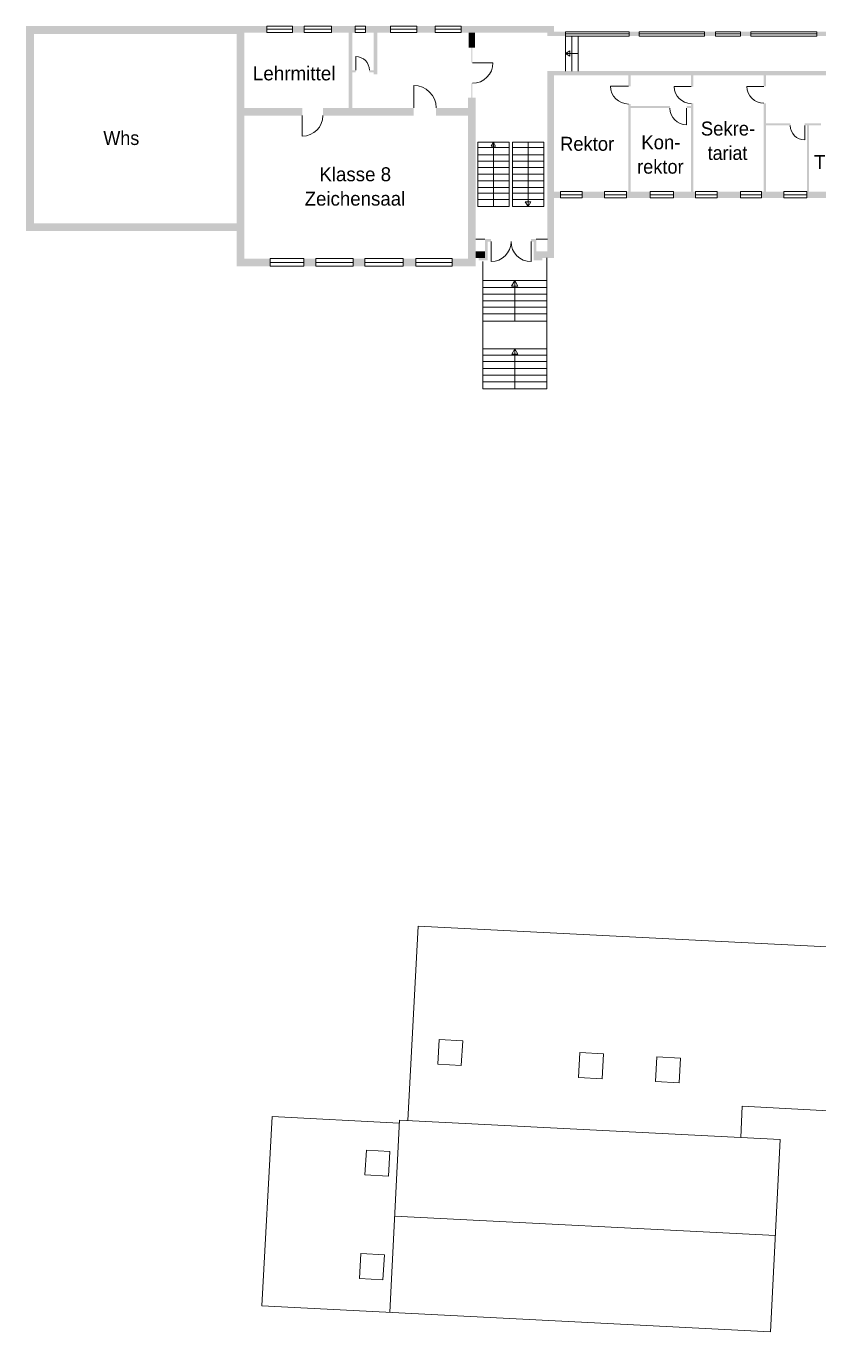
# Model space of a CAD drawing. Header units: inches. Extents: x 29780 to 125698, y 11495 to 84865.
# Drawn here: x 29780 to 66719, y 11495 to 72335 of the extents above; entities that cross this region are included whole.
import ezdxf

# ---------------------------------------------------------------- set-up
doc = ezdxf.new("R2010")
doc.units = ezdxf.units.IN
doc.header["$LTSCALE"] = 325
doc.header["$MEASUREMENT"] = 0
doc.linetypes.add('Standardmuster', pattern=[0])
doc.linetypes.add('Volllinie', pattern=[0])
doc.layers.add('Grundebene', color=7, linetype='Continuous')
doc.styles.add('ARIAL', font='arial.ttf', dxfattribs={"height": 0.2})

# ---------------------------------------------------------------- blocks, each defined once
blk = doc.blocks.new('win-53B')
at = {"layer": 'Grundebene', "color": 18, "linetype": 'Standardmuster', "lineweight": 13, "true_color": 0x000000}
for p, q in [((40995, 72335), (40995, 72035)), ((40995, 72335), (42187, 72335)), ((40995, 72185), (42187, 72185)), ((40995, 72035), (42187, 72035)), ((42187, 72035), (42187, 72335))]:
    blk.add_line(p, q, dxfattribs=at)
blk = doc.blocks.new('win-546')
at = {"layer": 'Grundebene', "color": 18, "linetype": 'Standardmuster', "lineweight": 13, "true_color": 0x000000}
for p, q in [((42732, 72335), (42732, 72035)), ((42732, 72335), (44008, 72335)), ((42732, 72185), (44008, 72185)), ((42732, 72035), (44008, 72035)), ((44008, 72035), (44008, 72335))]:
    blk.add_line(p, q, dxfattribs=at)
blk = doc.blocks.new('win-551')
at = {"layer": 'Grundebene', "color": 18, "linetype": 'Standardmuster', "lineweight": 13, "true_color": 0x000000}
for p, q in [((45106, 72335), (45106, 72035)), ((45106, 72335), (45600, 72335)), ((45106, 72185), (45600, 72185)), ((45106, 72035), (45600, 72035)), ((45600, 72035), (45600, 72335))]:
    blk.add_line(p, q, dxfattribs=at)
blk = doc.blocks.new('win-55C')
at = {"layer": 'Grundebene', "color": 18, "linetype": 'Standardmuster', "lineweight": 13, "true_color": 0x000000}
for p, q in [((46757, 72335), (46757, 72035)), ((46757, 72335), (47987, 72335)), ((46757, 72185), (47987, 72185)), ((46757, 72035), (47987, 72035)), ((47987, 72035), (47987, 72335))]:
    blk.add_line(p, q, dxfattribs=at)
blk = doc.blocks.new('win-567')
at = {"layer": 'Grundebene', "color": 18, "linetype": 'Standardmuster', "lineweight": 13, "true_color": 0x000000}
for p, q in [((48841, 72335), (48841, 72035)), ((48841, 72335), (50051, 72335)), ((48841, 72185), (50051, 72185)), ((48841, 72035), (50051, 72035)), ((50051, 72035), (50051, 72335))]:
    blk.add_line(p, q, dxfattribs=at)
blk = doc.blocks.new('win-572')
at = {"layer": 'Grundebene', "color": 18, "linetype": 'Standardmuster', "lineweight": 13, "true_color": 0x000000}
for p, q in [((41148, 61505), (41148, 61145)), ((41148, 61505), (42725, 61505)), ((42725, 61145), (42725, 61505)), ((41148, 61325), (42725, 61325)), ((41148, 61145), (42725, 61145))]:
    blk.add_line(p, q, dxfattribs=at)
blk = doc.blocks.new('win-57D')
at = {"layer": 'Grundebene', "color": 18, "linetype": 'Standardmuster', "lineweight": 13, "true_color": 0x000000}
for p, q in [((43278, 61505), (43278, 61145)), ((43278, 61505), (45014, 61505)), ((45014, 61145), (45014, 61505)), ((43278, 61325), (45014, 61325)), ((43278, 61145), (45014, 61145))]:
    blk.add_line(p, q, dxfattribs=at)
blk = doc.blocks.new('win-588')
at = {"layer": 'Grundebene', "color": 18, "linetype": 'Standardmuster', "lineweight": 13, "true_color": 0x000000}
for p, q in [((45568, 61505), (45568, 61145)), ((45568, 61505), (47342, 61505)), ((47342, 61145), (47342, 61505)), ((45568, 61325), (47342, 61325)), ((45568, 61145), (47342, 61145))]:
    blk.add_line(p, q, dxfattribs=at)
blk = doc.blocks.new('win-593')
at = {"layer": 'Grundebene', "color": 18, "linetype": 'Standardmuster', "lineweight": 13, "true_color": 0x000000}
for p, q in [((47942, 61505), (47942, 61145)), ((47942, 61505), (49631, 61505)), ((49631, 61145), (49631, 61505)), ((47942, 61325), (49631, 61325)), ((47942, 61145), (49631, 61145))]:
    blk.add_line(p, q, dxfattribs=at)
blk = doc.blocks.new('win-59E')
at = {"layer": 'Grundebene', "color": 18, "linetype": 'Standardmuster', "lineweight": 13, "true_color": 0x000000}
for p, q in [((54687, 64627), (54687, 64327)), ((54687, 64627), (55688, 64627)), ((55688, 64327), (55688, 64627)), ((54687, 64477), (55688, 64477)), ((54687, 64327), (55688, 64327))]:
    blk.add_line(p, q, dxfattribs=at)
blk = doc.blocks.new('win-5A9')
at = {"layer": 'Grundebene', "color": 18, "linetype": 'Standardmuster', "lineweight": 13, "true_color": 0x000000}
for p, q in [((56733, 64627), (56733, 64327)), ((56733, 64627), (57759, 64627)), ((57759, 64327), (57759, 64627)), ((56733, 64477), (57759, 64477)), ((56733, 64327), (57759, 64327))]:
    blk.add_line(p, q, dxfattribs=at)
blk = doc.blocks.new('win-5B4')
at = {"layer": 'Grundebene', "color": 18, "linetype": 'Standardmuster', "lineweight": 13, "true_color": 0x000000}
for p, q in [((58859, 64627), (58859, 64327)), ((58859, 64627), (59942, 64627)), ((59942, 64327), (59942, 64627)), ((58859, 64477), (59942, 64477)), ((58859, 64327), (59942, 64327))]:
    blk.add_line(p, q, dxfattribs=at)
blk = doc.blocks.new('win-5BF')
at = {"layer": 'Grundebene', "color": 18, "linetype": 'Standardmuster', "lineweight": 13, "true_color": 0x000000}
for p, q in [((60972, 64627), (60972, 64327)), ((60972, 64627), (61973, 64627)), ((61973, 64327), (61973, 64627)), ((60972, 64477), (61973, 64477)), ((60972, 64327), (61973, 64327))]:
    blk.add_line(p, q, dxfattribs=at)
blk = doc.blocks.new('win-5CA')
at = {"layer": 'Grundebene', "color": 18, "linetype": 'Standardmuster', "lineweight": 13, "true_color": 0x000000}
for p, q in [((63062, 64627), (63062, 64327)), ((63062, 64627), (64051, 64627)), ((64051, 64327), (64051, 64627)), ((63062, 64477), (64051, 64477)), ((63062, 64327), (64051, 64327))]:
    blk.add_line(p, q, dxfattribs=at)
blk = doc.blocks.new('win-5D5')
at = {"layer": 'Grundebene', "color": 18, "linetype": 'Standardmuster', "lineweight": 13, "true_color": 0x000000}
for p, q in [((65085, 64627), (65085, 64327)), ((65085, 64627), (66157, 64627)), ((66157, 64327), (66157, 64627)), ((65085, 64477), (66157, 64477)), ((65085, 64327), (66157, 64327))]:
    blk.add_line(p, q, dxfattribs=at)
blk = doc.blocks.new('win-638')
at = {"layer": 'Grundebene', "color": 18, "linetype": 'Standardmuster', "lineweight": 13, "true_color": 0x000000}
for p, q in [((63550, 72072), (63550, 71872)), ((63550, 72072), (66620, 72072)), ((63550, 71972), (66620, 71972)), ((63550, 71872), (66620, 71872)), ((66620, 71872), (66620, 72072))]:
    blk.add_line(p, q, dxfattribs=at)
blk = doc.blocks.new('win-643')
at = {"layer": 'Grundebene', "color": 18, "linetype": 'Standardmuster', "lineweight": 13, "true_color": 0x000000}
for p, q in [((61902, 72072), (61902, 71872)), ((61902, 72072), (63060, 72072)), ((61902, 71972), (63060, 71972)), ((61902, 71872), (63060, 71872)), ((63060, 71872), (63060, 72072))]:
    blk.add_line(p, q, dxfattribs=at)
blk = doc.blocks.new('win-64E')
at = {"layer": 'Grundebene', "color": 18, "linetype": 'Standardmuster', "lineweight": 13, "true_color": 0x000000}
for p, q in [((58342, 72072), (58342, 71872)), ((58342, 72072), (61395, 72072)), ((58342, 71972), (61395, 71972)), ((58342, 71872), (61395, 71872)), ((61395, 71872), (61395, 72072))]:
    blk.add_line(p, q, dxfattribs=at)
blk = doc.blocks.new('win-659')
at = {"layer": 'Grundebene', "color": 18, "linetype": 'Standardmuster', "lineweight": 13, "true_color": 0x000000}
for p, q in [((54908, 72072), (54908, 71872)), ((54908, 72072), (57879, 72072)), ((54908, 71972), (57879, 71972)), ((54908, 71872), (57879, 71872)), ((57879, 71872), (57879, 72072))]:
    blk.add_line(p, q, dxfattribs=at)
blk = doc.blocks.new('door-664')
at = {"layer": 'Grundebene', "color": 18, "linetype": 'Standardmuster', "lineweight": 13, "true_color": 0x000000}
blk.add_line((42650, 68167), (42650, 67210), dxfattribs=at)
blk.add_arc((42650, 68167), 957, 270, 0, dxfattribs=at)
blk = doc.blocks.new('door-66C')
at = {"layer": 'Grundebene', "color": 18, "linetype": 'Standardmuster', "lineweight": 13, "true_color": 0x000000}
blk.add_line((45142, 70281), (45142, 70914), dxfattribs=at)
blk.add_arc((45142, 70281), 633, 0, 90, dxfattribs=at)
blk = doc.blocks.new('door-674')
at = {"layer": 'Grundebene', "color": 18, "linetype": 'Standardmuster', "lineweight": 13, "true_color": 0x000000}
blk.add_line((47844, 68527), (47844, 69568), dxfattribs=at)
blk.add_arc((47844, 68527), 1042, 0, 90, dxfattribs=at)
blk = doc.blocks.new('door-67C')
at = {"layer": 'Grundebene', "color": 18, "linetype": 'Standardmuster', "lineweight": 13, "true_color": 0x000000}
blk.add_line((50575, 70626), (51532, 70626), dxfattribs=at)
blk.add_arc((50575, 70626), 957, 270, 0, dxfattribs=at)
blk = doc.blocks.new('door-684')
at = {"layer": 'Grundebene', "color": 18, "linetype": 'Standardmuster', "lineweight": 13, "true_color": 0x000000}
for p, q in [((51443, 62295), (51443, 61361)), ((53311, 62295), (53311, 61361))]:
    blk.add_line(p, q, dxfattribs=at)
for centre, start, end in [((51443, 62295), 270, 0), ((53311, 62295), 180, 270)]:
    blk.add_arc(centre, 934, start, end, dxfattribs=at)
blk = doc.blocks.new('door-696')
at = {"layer": 'Grundebene', "color": 18, "linetype": 'Standardmuster', "lineweight": 13, "true_color": 0x000000}
blk.add_line((57842, 69533), (57014, 69533), dxfattribs=at)
blk.add_arc((57842, 69533), 828, 180, 270, dxfattribs=at)
blk = doc.blocks.new('door-69E')
at = {"layer": 'Grundebene', "color": 18, "linetype": 'Standardmuster', "lineweight": 13, "true_color": 0x000000}
blk.add_line((60767, 69514), (59983, 69514), dxfattribs=at)
blk.add_arc((60767, 69514), 784, 180, 270, dxfattribs=at)
blk = doc.blocks.new('door-6A6')
at = {"layer": 'Grundebene', "color": 18, "linetype": 'Standardmuster', "lineweight": 13, "true_color": 0x000000}
blk.add_line((60553, 68513), (60553, 67740), dxfattribs=at)
blk.add_arc((60553, 68513), 773, 180, 270, dxfattribs=at)
blk = doc.blocks.new('door-6AE')
at = {"layer": 'Grundebene', "color": 18, "linetype": 'Standardmuster', "lineweight": 13, "true_color": 0x000000}
blk.add_line((64152, 69526), (63367, 69526), dxfattribs=at)
blk.add_arc((64152, 69526), 785, 180, 270, dxfattribs=at)
blk = doc.blocks.new('door-6B6')
at = {"layer": 'Grundebene', "color": 18, "linetype": 'Standardmuster', "lineweight": 13, "true_color": 0x000000}
blk.add_line((66059, 67707), (66059, 67031), dxfattribs=at)
blk.add_arc((66059, 67707), 676, 180, 270, dxfattribs=at)

msp = doc.modelspace()

# ---------------------------------------------------------------- hatches: boundary and pattern name
at = {"layer": 'Grundebene', "true_color": 0x000000, "transparency": 33554687}
for points in [[(39650, 62785), (29780, 62785), (29780, 72335), (39650, 72335), (39650, 71975), (30140, 71975), (30140, 63145), (39650, 63145)], [(44982, 72035), (44982, 68527), (44812, 68527), (44812, 72035)], [(46139, 72035), (46139, 70085), (45969, 70085), (45969, 72035)], [(50700, 72035), (50700, 71325), (50400, 71325), (50400, 72035)], [(54370, 70239), (71250, 70239), (71250, 70039), (54370, 70039)], [(66158, 64627), (66158, 67707), (66258, 67707), (66258, 64627)], [(51160, 61535), (50730, 61535), (50730, 61835), (51160, 61835)]]:
    msp.add_hatch(color=18, dxfattribs=at).paths.add_polyline_path(points, flags=0)
h = msp.add_hatch(color=18, dxfattribs=at)
h.paths.add_polyline_path([(41148, 61505), (41148, 61145), (39589, 61145), (39589, 72335), (39949, 72335), (39949, 61505)], flags=0)
h.paths.add_polyline_path([(50730, 68995), (50730, 61145), (49631, 61145), (49631, 61505), (50370, 61505), (50370, 68995)], flags=0)
h.paths.add_polyline_path([(47342, 61145), (47342, 61505), (47942, 61505), (47942, 61145)], flags=0)
h.paths.add_polyline_path([(45568, 61505), (45014, 61505), (45014, 61145), (45568, 61145)], flags=0)
h.paths.add_polyline_path([(43278, 61505), (43278, 61145), (42725, 61145), (42725, 61505)], flags=0)
h = msp.add_hatch(color=18, dxfattribs=at)
h.paths.add_polyline_path([(40995, 72035), (39949, 72035), (39949, 72335), (40995, 72335)], flags=0)
h.paths.add_polyline_path([(50051, 72335), (50051, 72035), (54070, 72035), (54070, 71872), (54370, 71872), (54370, 72335)], flags=0)
h.paths.add_polyline_path([(48841, 72035), (48841, 72335), (47987, 72335), (47987, 72035)], flags=0)
h.paths.add_polyline_path([(45600, 72335), (46757, 72335), (46757, 72035), (45600, 72035)], flags=0)
h.paths.add_polyline_path([(44008, 72335), (44008, 72035), (45106, 72035), (45106, 72335)], flags=0)
h.paths.add_polyline_path([(42732, 72035), (42187, 72035), (42187, 72335), (42732, 72335)], flags=0)
h.paths.add_polyline_path([(53550, 61835), (54070, 61835), (54070, 70239), (54370, 70239), (54370, 61535), (53550, 61535)], flags=0)
h = msp.add_hatch(color=18, dxfattribs=at)
h.paths.add_polyline_path([(80390, 72072), (79600, 72072), (79600, 71872), (80390, 71872)], flags=0)
h.paths.add_polyline_path([(58342, 72072), (58342, 71872), (57879, 71872), (57879, 72072)], flags=0)
h.paths.add_polyline_path([(54370, 71872), (54370, 72072), (54908, 72072), (54908, 71872)], flags=0)
h.paths.add_polyline_path([(61395, 71872), (61902, 71872), (61902, 72072), (61395, 72072)], flags=0)
h.paths.add_polyline_path([(63060, 71872), (63060, 72072), (63550, 72072), (63550, 71872)], flags=0)
h.paths.add_polyline_path([(67095, 72072), (66620, 72072), (66620, 71872), (67095, 71872)], flags=0)
h.paths.add_polyline_path([(71262, 72072), (71262, 71872), (70160, 71872), (70160, 72072)], flags=0)
h.paths.add_polyline_path([(74352, 71872), (74853, 71872), (74853, 72072), (74352, 72072)], flags=0)
h.paths.add_polyline_path([(76023, 71872), (76023, 72072), (76517, 72072), (76517, 71872)], flags=0)
h = msp.add_hatch(color=18, dxfattribs=at)
h.paths.add_polyline_path([(50575, 69669), (50525, 69669), (50525, 68995), (50575, 68995)], flags=0)
h.paths.add_polyline_path([(50525, 71325), (50525, 70626), (50575, 70626), (50575, 71325)], flags=0)
h = msp.add_hatch(color=18, dxfattribs=at)
h.paths.add_polyline_path([(45775, 70281), (45775, 70181), (45969, 70181), (45969, 70281)], flags=0)
h.paths.add_polyline_path([(44982, 70181), (45142, 70181), (45142, 70281), (44982, 70281)], flags=0)
h = msp.add_hatch(color=18, dxfattribs=at)
h.paths.add_polyline_path([(57842, 69533), (57942, 69533), (57942, 70095), (57842, 70095)], flags=0)
h.paths.add_polyline_path([(57842, 64627), (57842, 68705), (57942, 68705), (57942, 64627)], flags=0)
h = msp.add_hatch(color=18, dxfattribs=at)
h.paths.add_polyline_path([(60767, 69514), (60867, 69514), (60867, 70095), (60767, 70095)], flags=0)
h.paths.add_polyline_path([(60767, 64627), (60767, 68730), (60867, 68730), (60867, 64627)], flags=0)
h = msp.add_hatch(color=18, dxfattribs=at)
h.paths.add_polyline_path([(64152, 69526), (64252, 69526), (64252, 70085), (64152, 70085)], flags=0)
h.paths.add_polyline_path([(64152, 64627), (64152, 68741), (64252, 68741), (64252, 64627)], flags=0)
h = msp.add_hatch(color=18, dxfattribs=at)
h.paths.add_polyline_path([(47844, 68527), (43607, 68527), (43607, 68167), (47844, 68167)], flags=0)
h.paths.add_polyline_path([(50370, 68527), (48886, 68527), (48886, 68167), (50370, 68167)], flags=0)
h.paths.add_polyline_path([(42650, 68527), (42650, 68167), (39949, 68167), (39949, 68527)], flags=0)
h = msp.add_hatch(color=18, dxfattribs=at)
h.paths.add_polyline_path([(60553, 68613), (60553, 68513), (60767, 68513), (60767, 68613)], flags=0)
h.paths.add_polyline_path([(57942, 68513), (59780, 68513), (59780, 68613), (57942, 68613)], flags=0)
h = msp.add_hatch(color=18, dxfattribs=at)
h.paths.add_polyline_path([(65383, 67807), (64210, 67807), (64210, 67707), (65383, 67707)], flags=0)
h.paths.add_polyline_path([(67610, 67707), (67610, 67807), (71400, 67807), (71400, 67707)], flags=0)
h.paths.add_polyline_path([(66818, 67807), (66818, 67707), (66059, 67707), (66059, 67807)], flags=0)
h = msp.add_hatch(color=18, dxfattribs=at)
h.paths.add_polyline_path([(55688, 64327), (56733, 64327), (56733, 64627), (55688, 64627)], flags=0)
h.paths.add_polyline_path([(70406, 64627), (70406, 64327), (71620, 64327), (71620, 64627)], flags=0)
h.paths.add_polyline_path([(69368, 64327), (69368, 64627), (68230, 64627), (68230, 64327)], flags=0)
h.paths.add_polyline_path([(66157, 64627), (67229, 64627), (67229, 64327), (66157, 64327)], flags=0)
h.paths.add_polyline_path([(64051, 64627), (64051, 64327), (65085, 64327), (65085, 64627)], flags=0)
h.paths.add_polyline_path([(63062, 64327), (61973, 64327), (61973, 64627), (63062, 64627)], flags=0)
h.paths.add_polyline_path([(60972, 64327), (60972, 64627), (59942, 64627), (59942, 64327)], flags=0)
h.paths.add_polyline_path([(57759, 64627), (58859, 64627), (58859, 64327), (57759, 64327)], flags=0)
h.paths.add_polyline_path([(54370, 64627), (54370, 64327), (54687, 64327), (54687, 64627)], flags=0)
h = msp.add_hatch(color=18, dxfattribs=at)
h.paths.add_polyline_path([(53311, 62415), (53311, 62295), (53430, 62295), (53430, 61415), (53836, 61415), (53836, 61535), (53550, 61535), (53550, 62415)], flags=0)
h.paths.add_polyline_path([(51160, 62415), (51443, 62415), (51443, 62295), (51280, 62295), (51280, 61415), (50870, 61415), (50870, 61535), (51160, 61535)], flags=0)

# ---------------------------------------------------------------- linework, layer by layer
at = {"layer": 'Grundebene', "color": 18, "linetype": 'Volllinie', "lineweight": 13, "true_color": 0x000000}
for p, q in [((54906, 71872), (54906, 70239)), ((55204, 71872), (55204, 70239)), ((55504, 71872), (55504, 70239)), ((55118, 71178), (54906, 71055)), ((54906, 71055), (55504, 71055)), ((54906, 71055), (55118, 70933)), ((55118, 70933), (55118, 71178)), ((50820, 66935), (52280, 66935)), ((50820, 63925), (50820, 66935)), ((51550, 66935), (51442, 66747)), ((51550, 66935), (51550, 63925)), ((51658, 66747), (51550, 66935)), ((52280, 66935), (52280, 63925)), ((52440, 66935), (53900, 66935)), ((52440, 63925), (52440, 66935)), ((53170, 66935), (53170, 63925)), ((53900, 66935), (53900, 63925)), ((50820, 66673), (52280, 66673)), ((50820, 66339), (52280, 66339)), ((51442, 66747), (51658, 66747)), ((52440, 66673), (53900, 66673)), ((52440, 66339), (53900, 66339)), ((50820, 66044), (52280, 66044)), ((50820, 65750), (52280, 65750)), ((52440, 66044), (53900, 66044)), ((52440, 65750), (53900, 65750)), ((50820, 65430), (52280, 65430)), ((50820, 65123), (52280, 65123)), ((52440, 65430), (53900, 65430)), ((52440, 65123), (53900, 65123)), ((50820, 64821), (52280, 64821)), ((50820, 64548), (52280, 64548)), ((52440, 64821), (53900, 64821)), ((52440, 64548), (53900, 64548)), ((50820, 64253), (52280, 64253)), ((52280, 63925), (50820, 63925)), ((52440, 64253), (53900, 64253)), ((53900, 63925), (52440, 63925)), ((53300, 64151), (53040, 64151)), ((53040, 64151), (53170, 63925)), ((53170, 63925), (53300, 64151)), ((51160, 62415), (50730, 62415)), ((53550, 62415), (54070, 62415)), ((54040, 61535), (54040, 55435)), ((51060, 55435), (51060, 61363)), ((51060, 60475), (54040, 60475)), ((52550, 60475), (52401, 60216)), ((52550, 60475), (52550, 58581)), ((52699, 60216), (52550, 60475)), ((54040, 60155), (51060, 60155)), ((54040, 59843), (51060, 59843)), ((52401, 60216), (52699, 60216)), ((54040, 59538), (51060, 59538)), ((54040, 59235), (51060, 59235)), ((54040, 58926), (51060, 58926)), ((54040, 58581), (51060, 58581)), ((54040, 57292), (51060, 57292)), ((52550, 57292), (52413, 57056)), ((52550, 57292), (52550, 55435)), ((52687, 57056), (52550, 57292)), ((54040, 57003), (51060, 57003)), ((54040, 56703), (51060, 56703)), ((52413, 57056), (52687, 57056)), ((54040, 56380), (51060, 56380)), ((54040, 56065), (51060, 56065)), ((54040, 55760), (51060, 55760)), ((54040, 55435), (51060, 55435)), ((48040, 30395), (47570, 21345)), ((78293, 28872), (48040, 30395)), ((48958, 23967), (49023, 25125)), ((49023, 25125), (50122, 25063)), ((50122, 25063), (50057, 23905)), ((55518, 23347), (55583, 24505)), ((55583, 24505), (56682, 24443)), ((56682, 24443), (56617, 23285)), ((50057, 23905), (48958, 23967)), ((59108, 23157), (59173, 24315)), ((59173, 24315), (60272, 24253)), ((60272, 24253), (60207, 23095)), ((56617, 23285), (55518, 23347)), ((60207, 23095), (59108, 23157)), ((63082, 20557), (63140, 22005)), ((63140, 22005), (77305, 21278)), ((40760, 12714), (41240, 21525)), ((41240, 21525), (47170, 21225)), ((47179, 21365), (46725, 12407)), ((47179, 21365), (64922, 20464)), ((64922, 20464), (64460, 11495)), ((45568, 18807), (45633, 19965)), ((45633, 19965), (46732, 19903)), ((46732, 19903), (46667, 18745)), ((46667, 18745), (45568, 18807)), ((46952, 16886), (64691, 15985)), ((45308, 13987), (45373, 15145)), ((45373, 15145), (46472, 15083)), ((46472, 15083), (46407, 13925)), ((46407, 13925), (45308, 13987)), ((64460, 11495), (40760, 12714))]:
    msp.add_line(p, q, dxfattribs=at)

# ---------------------------------------------------------------- block references
at = {"layer": 'Grundebene'}
for name in ['win-53B', 'win-546', 'win-551', 'win-55C', 'win-567', 'win-659', 'win-64E', 'win-643', 'win-638', 'door-66C', 'door-67C', 'door-674', 'door-696', 'door-69E', 'door-6AE', 'door-664', 'door-6A6', 'door-6B6', 'win-59E', 'win-5A9', 'win-5B4', 'win-5BF', 'win-5CA', 'win-5D5', 'door-684', 'win-572', 'win-57D', 'win-588', 'win-593']:
    msp.add_blockref(name, (0, 0), dxfattribs=at)

# ---------------------------------------------------------------- texts
at = {"layer": 'Grundebene', "color": 18, "lineweight": 18, "true_color": 0x000000, "style": 'ARIAL'}
for s, width, p in [('Lehrmittel', 0.965846, (40345, 69807)), ('Sekre-', 0.946166, (61220, 67237)), ('Whs', 0.921161, (33380, 66795)), ('Rektor', 0.942165, (54660, 66527)), ('Kon-', 0.950586, (58445, 66597)), ('tariat', 0.915348, (61538, 66100)), ('Teeküche', 0.950777, (66495, 65677)), ('Klasse 8', 0.960242, (43441, 65107)), ('rektor', 0.933599, (58250, 65460)), ('Zeichensaal', 0.957527, (42758, 63970))]:
    msp.add_text(s, height=650, dxfattribs=dict(at, width=width)).set_placement(p)

doc.saveas('drawing.dxf')
